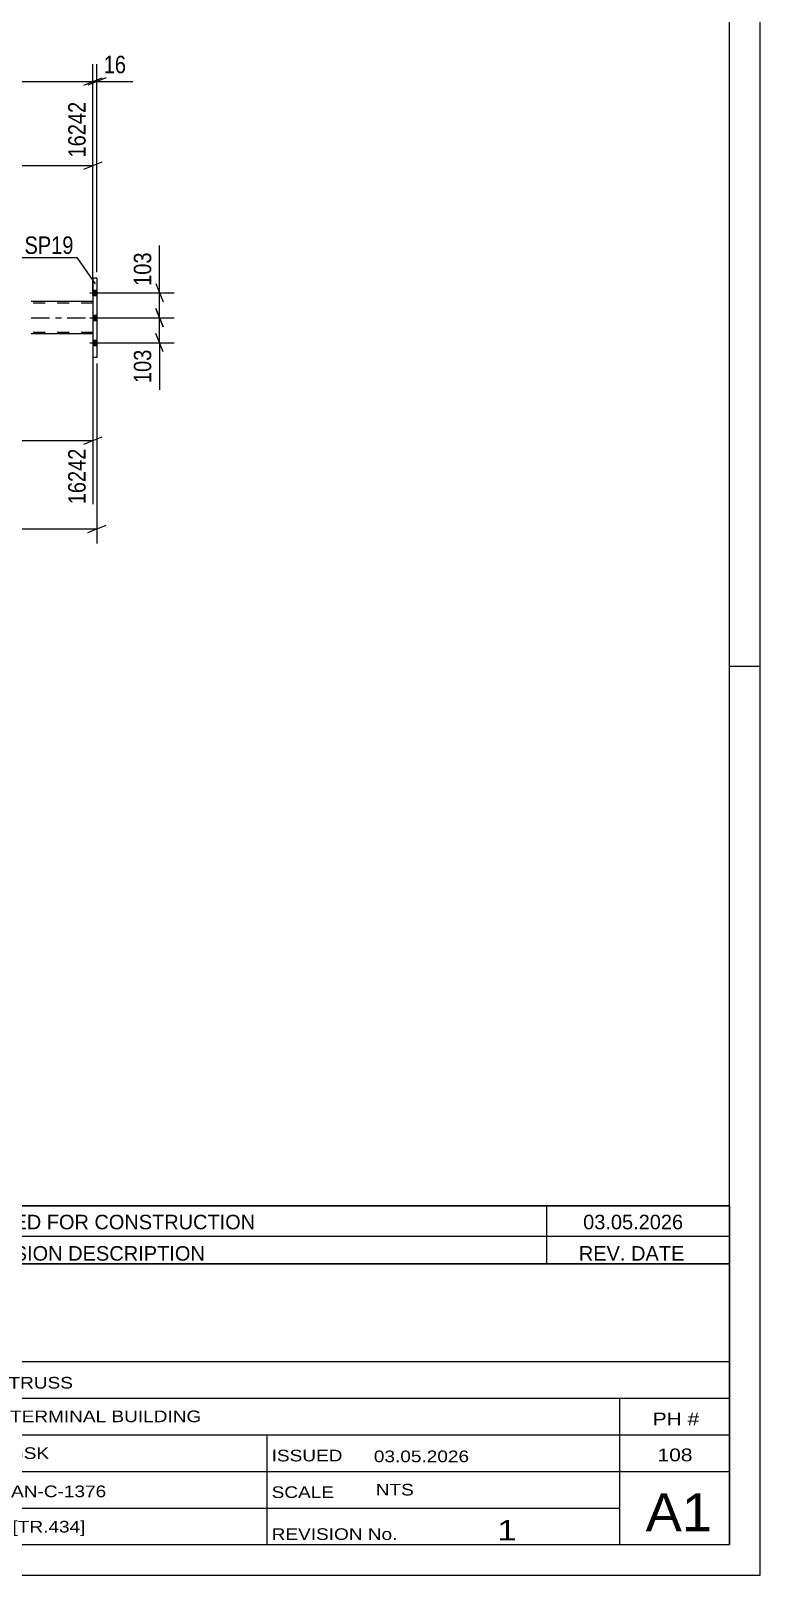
# Model space of a CAD drawing. Header units: millimetres. Extents: x -89 to 752, y -423 to 171.
# Drawn here: x 632.2 to 751.7, y -423.2 to -170 of the extents above; entities that cross this region are included whole.
import ezdxf

# ---------------------------------------------------------------- set-up
doc = ezdxf.new("R2010")
doc.units = ezdxf.units.MM
doc.linetypes.add('DXK_LINE_DOT2', pattern=[3.9198, 1.9599, -1.9599])
doc.linetypes.add('DXK_LINE_DOT3', pattern=[5.9187, 2.979, -0.9799, 0.9799, -0.9799])
doc.styles.add('Arial Narrow', font='ARIALN.TTF', dxfattribs={"height": 0.2})

# ---------------------------------------------------------------- blocks, each defined once
blk = doc.blocks.new('Unknown-814409316-18300')
at = {"color": 7, "linetype": 'Continuous'}
for p, q in [((586.73, -372.1), (746.73, -372.1)), ((586.73, -372.11), (586.73, -418.16)), ((746.73, -372.16), (746.73, -418.16)), ((586.73, -388.16), (746.73, -388.16)), ((626.87, -388.16), (626.87, -418.16)), ((586.73, -394.16), (746.73, -394.16)), ((728.73, -418.1), (728.73, -394.1)), ((586.73, -400.16), (746.73, -400.16)), ((670.87, -400.16), (670.87, -418.16)), ((586.73, -406.16), (746.73, -406.16)), ((586.73, -412.16), (728.73, -412.16)), ((586.73, -418.16), (746.73, -418.16))]:
    blk.add_line(p, q, dxfattribs=at)
at = {"color": 7, "style": 'Arial Narrow'}
for s, height, width, p in [('DRAWING TITLE', 1.9089, 1.425378, (591.61, -392.55)), ('TRUSS', 1.909, 1.425378, (628.54, -392.57)), ('CONTRACT', 1.909, 1.425378, (591.61, -398.45)), ('TERMINAL BUILDING', 1.9089, 1.425378, (628.79, -398.08)), ('MODELLED BY', 1.9089, 1.425378, (591.61, -404.17)), ('GSK', 1.909, 1.425378, (628.61, -404.11)), ('ISSUED', 1.909, 1.425378, (671.67, -404.51)), ('03.05.2026', 1.909, 1.425378, (688.42, -404.64)), ('CONTRACT NO', 1.9089, 1.425378, (591.61, -410.5)), ('AN-C-1376', 1.909, 1.425378, (628.96, -410.38)), ('SCALE', 1.909, 1.425378, (671.67, -410.51)), ('A1', 6.204, 1.25, (732.97, -415.96)), ('DRAWING No', 1.909, 1.425378, (591.29, -416.16)), ('[TR.434]', 1.909, 1.425378, (629.19, -416.17)), ('1', 3.34, 1.5, (708.64, -417.48)), ('REVISION No.', 1.9089, 1.425378, (671.67, -417.39))]:
    blk.add_text(s, height=height, dxfattribs=dict(at, width=width)).set_placement(p)
at = {"color": 7, "linetype": 'Continuous', "style": 'Arial Narrow'}
for s, height, width, p in [('PH #', 2.1, 1.42538, (734.13, -398.6)), ('108', 2.1, 1.42538, (734.92, -404.5)), ('NTS', 1.909, 1.425378, (688.73, -410.1))]:
    blk.add_text(s, height=height, dxfattribs=dict(at, width=width)).set_placement(p)
blk = doc.blocks.new('Unknown-814409316-1133')
at = {"color": 5, "linetype": 'Continuous'}
for p, q in [((751.73, -423.16), (751.73, 170.84)), ((746.73, -418.16), (746.73, 165.84)), ((751.73, -274.16), (746.73, -274.16)), ((-84.27, -418.16), (746.73, -418.16)), ((-89.27, -423.16), (751.73, -423.16))]:
    blk.add_line(p, q, dxfattribs=at)
blk = doc.blocks.new('Unknown-814409316-18303')
at = {"color": 7, "linetype": 'Continuous'}
for p, q in [((586.73, -362.6), (746.73, -362.6)), ((746.73, -362.6), (586.73, -362.6)), ((586.73, -362.6), (586.73, -367.6)), ((595.73, -362.6), (595.73, -367.6)), ((619.73, -362.6), (619.73, -367.6)), ((716.73, -362.6), (716.73, -367.6)), ((746.73, -362.6), (746.73, -367.6)), ((586.73, -367.6), (746.73, -367.6)), ((586.73, -367.6), (586.73, -372.1)), ((586.73, -367.6), (746.73, -367.6)), ((595.73, -367.6), (595.73, -372.1)), ((619.73, -367.6), (619.73, -372.1)), ((716.73, -367.6), (716.73, -372.1)), ((746.73, -367.6), (746.73, -372.1)), ((746.73, -372.1), (586.73, -372.1))]:
    blk.add_line(p, q, dxfattribs=at)
at = {"color": 7, "linetype": 'Continuous', "style": 'Arial Narrow'}
for s, height, width, p in [('1', 2.39, 1.196471, (589.89, -366.46)), ('0', 2.39, 1.196471, (604.73, -366.46)), ('ISSUED FOR CONSTRUCTION', 2.3861, 1.196471, (621.73, -366.46)), ('03.05.2026', 2.386, 1.196471, (722.73, -366.46)), ('No', 2.386, 1.2, (588.27, -371.6)), ('REV MARK', 2.386, 1.2, (596.73, -371.6)), ('REVISION DESCRIPTION', 2.3861, 1.2, (621.73, -371.6)), ('REV. DATE', 2.386, 1.2, (722.01, -371.6))]:
    blk.add_text(s, height=height, dxfattribs=dict(at, width=width)).set_placement(p)
blk = doc.blocks.new('Part-814409316-5235 - 5205')
at = {"color": 2, "linetype": 'Continuous'}
for p, q in [((643.02, -210.51), (642.38, -210.51)), ((642.38, -210.51), (642.38, -223.51)), ((643.02, -210.51), (643.02, -223.51)), ((643.02, -223.51), (642.38, -223.51))]:
    blk.add_line(p, q, dxfattribs=at)
blk = doc.blocks.new('Bolt-814409316-5325 - 5205')
at = {"linetype": 'Continuous'}
for points in [[(643.02, -213.35), (643.02, -212.47), (642.38, -212.47), (642.38, -213.35)], [(643.02, -213.35), (643.02, -212.47), (642.38, -212.47), (642.38, -213.35)], [(643.02, -213.35), (643.02, -212.47), (642.38, -212.47), (642.38, -213.35)], [(643.02, -217.45), (643.02, -216.57), (642.38, -216.57), (642.38, -217.45)], [(643.02, -217.45), (643.02, -216.57), (642.38, -216.57), (642.38, -217.45)], [(643.02, -221.55), (643.02, -220.67), (642.38, -220.67), (642.38, -221.55)], [(643.02, -221.55), (643.02, -220.67), (642.38, -220.67), (642.38, -221.55)], [(643.02, -221.55), (643.02, -220.67), (642.38, -220.67), (642.38, -221.55)]]:
    blk.add_hatch(color=1, dxfattribs=at).paths.add_polyline_path(points)
at = {"color": 1, "linetype": 'Continuous'}
for p, q in [((642.38, -212.47), (643.02, -212.47)), ((642.38, -212.47), (643.02, -212.47)), ((642.38, -212.47), (643.02, -212.47)), ((641.86, -212.91), (645.18, -212.91)), ((641.86, -212.91), (645.18, -212.91)), ((641.86, -212.91), (645.18, -212.91)), ((642.38, -213.35), (643.02, -213.35)), ((642.38, -213.35), (643.02, -213.35)), ((642.38, -213.35), (643.02, -213.35)), ((641.86, -217.01), (645.18, -217.01)), ((641.86, -217.01), (645.18, -217.01)), ((642.38, -216.57), (643.02, -216.57)), ((642.38, -216.57), (643.02, -216.57)), ((642.38, -217.45), (643.02, -217.45)), ((642.38, -217.45), (643.02, -217.45)), ((641.86, -221.11), (645.18, -221.11)), ((641.86, -221.11), (645.18, -221.11)), ((641.86, -221.11), (645.18, -221.11)), ((642.38, -220.67), (643.02, -220.67)), ((642.38, -220.67), (643.02, -220.67)), ((642.38, -220.67), (643.02, -220.67)), ((642.38, -221.55), (643.02, -221.55)), ((642.38, -221.55), (643.02, -221.55)), ((642.38, -221.55), (643.02, -221.55))]:
    blk.add_line(p, q, dxfattribs=at)
blk = doc.blocks.new('Part-814409316-5461 - 5205')
at = {"color": 2, "linetype": 'Continuous'}
for p, q in [((642.38, -214.37), (632.26, -214.37)), ((642.38, -219.65), (632.26, -219.65))]:
    blk.add_line(p, q, dxfattribs=at)
at = {"color": 7, "linetype": 'DXK_LINE_DOT2'}
for p, q in [((642.38, -214.61), (632.26, -214.61)), ((642.38, -214.37), (642.38, -219.65)), ((642.38, -219.41), (632.26, -219.41))]:
    blk.add_line(p, q, dxfattribs=at)
at = {"color": 7, "linetype": 'DXK_LINE_DOT3'}
blk.add_line((632.26, -217.01), (642.38, -217.01), dxfattribs=at)
blk = doc.blocks.new('StraightDimension-814409316-5539 - 5205')
at = {"color": 7, "linetype": 'Continuous'}
for p, q in [((644.8, -217.01), (655.68, -217.01)), ((652.68, -215.51), (653.88, -218.51)), ((653.28, -221.11), (653.28, -217.01)), ((653.88, -222.61), (652.68, -219.61)), ((644.8, -221.11), (655.68, -221.11))]:
    blk.add_line(p, q, dxfattribs=at)
at = {"color": 0}
blk.add_wipeout([(652.53, -221.63), (648.33, -221.63), (648.33, -228.32), (652.53, -228.32)], dxfattribs=at)
at = {"color": 7, "linetype": 'Continuous'}
blk.add_line((653.28, -221.11), (653.28, -228.84), dxfattribs=at)
blk.add_line((653.28, -221.11), (653.28, -228.84), dxfattribs=at)
at = {"color": 3, "style": 'Arial Narrow'}
blk.add_text('103', height=2.863, rotation=90.0002, dxfattribs=at).set_placement((651.93, -227.72))
blk = doc.blocks.new('StraightDimension-814409316-5549 - 5205')
at = {"color": 7, "linetype": 'Continuous'}
for p, q in [((652.68, -211.41), (653.88, -214.41)), ((644.8, -212.91), (655.68, -212.91)), ((653.28, -217.01), (653.28, -212.91)), ((644.8, -217.01), (655.68, -217.01)), ((653.88, -218.51), (652.68, -215.51))]:
    blk.add_line(p, q, dxfattribs=at)
at = {"color": 0}
blk.add_wipeout([(652.53, -205.7), (648.33, -205.7), (648.33, -212.38), (652.53, -212.38)], dxfattribs=at)
at = {"color": 7, "linetype": 'Continuous'}
blk.add_line((653.28, -212.91), (653.28, -205.17), dxfattribs=at)
blk.add_line((653.28, -212.91), (653.28, -205.17), dxfattribs=at)
at = {"color": 3, "style": 'Arial Narrow'}
blk.add_text('103', height=2.863, rotation=90.0002, dxfattribs=at).set_placement((651.93, -211.78))
blk = doc.blocks.new('StraightDimension-814409316-5560 - 5205')
at = {"color": 7, "linetype": 'Continuous'}
for p, q in [((643.02, -224.51), (643.02, -254.02)), ((42.5, -251.62), (643.02, -251.62)), ((641.52, -252.22), (644.52, -251.02))]:
    blk.add_line(p, q, dxfattribs=at)
blk = doc.blocks.new('StraightDimension-814409316-5602 - 5205')
at = {"color": 7, "linetype": 'Continuous'}
for p, q in [((642.38, -220.65), (642.38, -247.59)), ((534.11, -229.05), (534.11, -247.59)), ((535.61, -236.55), (532.61, -237.75)), ((534.11, -237.15), (642.38, -237.15)), ((640.88, -237.75), (643.88, -236.55))]:
    blk.add_line(p, q, dxfattribs=at)
at = {"color": 0}
blk.add_wipeout([(592.5, -236.4), (592.5, -232.2), (583.98, -232.2), (583.98, -236.4)], dxfattribs=at)
at = {"color": 0, "linetype": 'Continuous'}
blk.add_wipeout([(641.78, -237.85), (637.58, -237.85), (637.58, -248.19), (641.78, -248.19)], dxfattribs=at)
at = {"color": 3, "style": 'Arial Narrow'}
blk.add_text('3896', height=2.863, dxfattribs=at).set_placement((584.58, -235.8))
at = {"color": 3, "linetype": 'Continuous', "style": 'Arial Narrow'}
blk.add_text('16242', height=2.863, rotation=90.0002, dxfattribs=at).set_placement((641.18, -247.59))
blk = doc.blocks.new('StraightDimension-814409316-5668 - 5205')
at = {"color": 7, "linetype": 'Continuous'}
for p, q in [((534.11, -204.97), (534.11, -181.59)), ((642.38, -213.37), (642.38, -181.59)), ((535.61, -191.43), (532.61, -192.63)), ((534.11, -192.03), (642.38, -192.03)), ((640.88, -192.63), (643.88, -191.43))]:
    blk.add_line(p, q, dxfattribs=at)
at = {"color": 0, "linetype": 'Continuous'}
blk.add_wipeout([(641.78, -180.99), (637.58, -180.99), (637.58, -191.33), (641.78, -191.33)], dxfattribs=at)
at = {"color": 0}
blk.add_wipeout([(592.5, -191.28), (592.5, -187.08), (583.98, -187.08), (583.98, -191.28)], dxfattribs=at)
at = {"color": 3, "linetype": 'Continuous', "style": 'Arial Narrow'}
blk.add_text('16242', height=2.863, rotation=90.0002, dxfattribs=at).set_placement((641.18, -190.73))
at = {"color": 3, "style": 'Arial Narrow'}
blk.add_text('3896', height=2.863, dxfattribs=at).set_placement((584.58, -190.68))
blk = doc.blocks.new('StraightDimension-814409316-15045 - 5205')
at = {"color": 7, "linetype": 'Continuous'}
for p, q in [((642.38, -209.51), (642.38, -175.42)), ((643.02, -209.51), (643.02, -175.42)), ((640.88, -178.87), (643.88, -177.67)), ((644.52, -177.67), (641.52, -178.87)), ((642.38, -178.27), (643.02, -178.27))]:
    blk.add_line(p, q, dxfattribs=at)
at = {"color": 0}
blk.add_wipeout([(648.4, -177.52), (648.4, -173.32), (643.54, -173.32), (643.54, -177.52)], dxfattribs=at)
at = {"color": 7, "linetype": 'Continuous'}
blk.add_line((643.02, -178.27), (648.92, -178.27), dxfattribs=at)
blk.add_line((643.02, -178.27), (648.92, -178.27), dxfattribs=at)
at = {"color": 3, "style": 'Arial Narrow'}
blk.add_text('16', height=2.863, dxfattribs=at).set_placement((644.14, -176.92))
blk = doc.blocks.new('StraightDimension-814409316-15046 - 5205')
at = {"color": 7, "linetype": 'Continuous'}
for p, q in [((642.38, -209.51), (642.38, -175.42)), ((43.13, -178.27), (642.38, -178.27)), ((640.88, -178.87), (643.88, -177.67))]:
    blk.add_line(p, q, dxfattribs=at)
blk = doc.blocks.new('Mark-814409316-5231 - 5205')
at = {"color": 0}
blk.add_wipeout([(639.2, -206.54), (639.2, -203.54), (631.16, -203.54), (631.16, -206.54)], dxfattribs=at)
blk.add_wipeout([(639.2, -206.54), (639.2, -203.54), (631.16, -203.54), (631.16, -206.54)], dxfattribs=at)
at = {"color": 30, "linetype": 'Continuous'}
for p in [(630.56, -207.14), (642.79, -211.47)]:
    blk.add_line(p, (639.8, -207.14), dxfattribs=at)
at = {"color": 3, "style": 'Arial Narrow'}
blk.add_text('SP19', height=2.863, dxfattribs=at).set_placement((631.16, -206.54))

msp = doc.modelspace()

# ---------------------------------------------------------------- block references
for name in ['Unknown-814409316-1133', 'Bolt-814409316-5325 - 5205', 'Part-814409316-5235 - 5205', 'Part-814409316-5461 - 5205', 'Unknown-814409316-18303', 'Unknown-814409316-18300']:
    msp.add_blockref(name, (0, 0))

# ---------------------------------------------------------------- next in the draw order: block references
msp.add_blockref('StraightDimension-814409316-5539 - 5205', (0, 0))

# ---------------------------------------------------------------- next in the draw order: block references
for name in ['StraightDimension-814409316-5549 - 5205', 'StraightDimension-814409316-5560 - 5205']:
    msp.add_blockref(name, (0, 0))

# ---------------------------------------------------------------- next in the draw order: block references
for name in ['StraightDimension-814409316-5668 - 5205', 'StraightDimension-814409316-5602 - 5205']:
    msp.add_blockref(name, (0, 0))

# ---------------------------------------------------------------- next in the draw order: block references
msp.add_blockref('StraightDimension-814409316-15045 - 5205', (0, 0))

# ---------------------------------------------------------------- next in the draw order: block references
msp.add_blockref('StraightDimension-814409316-15046 - 5205', (0, 0))

# ---------------------------------------------------------------- next in the draw order: block references
msp.add_blockref('Mark-814409316-5231 - 5205', (0, 0))

doc.saveas('drawing.dxf')
